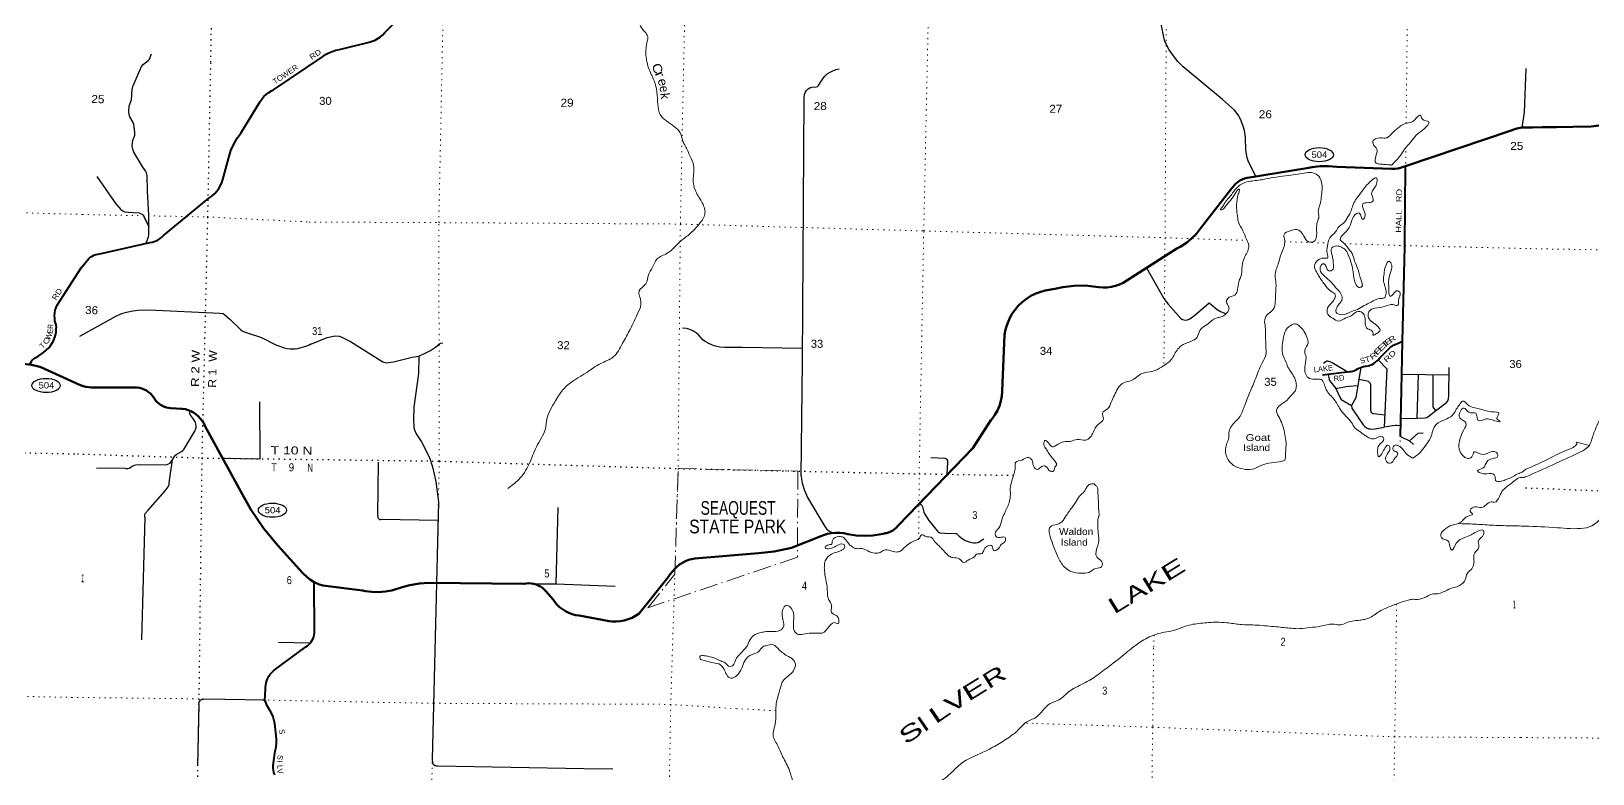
# Model space of a CAD drawing. Header units: feet. Extents: x -509309 to -252658, y -547785 to -360805.
# Drawn here: x -476222 to -442068, y -441268 to -425019 of the extents above; entities that cross this region are included whole.
import ezdxf
from ezdxf.enums import TextEntityAlignment as Align

# ---------------------------------------------------------------- set-up
doc = ezdxf.new("R2010")
doc.units = ezdxf.units.FT
doc.header["$LTSCALE"] = 80
doc.linetypes.add('DOT_DASHED', pattern=[7.7, 5, -1.2, 0.3, -1.2])
doc.linetypes.add('DOTTED', pattern=[1.5, 0.3, -1.2])
for name, color, linetype, lineweight in [('17', 7, 'Continuous', 25), ('23', 7, 'Continuous', 70), ('26', 7, 'Continuous', 40), ('27', 7, 'Continuous', 13), ('29', 7, 'Continuous', 25), ('39', 7, 'Continuous', 13), ('42', 7, 'Continuous', 13), ('44', 7, 'DOT_DASHED', 13), ('6', 7, 'DOTTED', 25), ('7', 7, 'DOTTED', 13)]:
    doc.layers.add(name, color=color, linetype=linetype, lineweight=lineweight)
doc.layers.add('41', color=7, linetype='Continuous')

msp = doc.modelspace()

# ---------------------------------------------------------------- linework, layer by layer
at = {"layer": '17'}
for centre in [(-448049.77, -427721.67), (-475898.63, -432771.48), (-470945.71, -435500.84)]:
    msp.add_ellipse(centre, major_axis=(-309.24, 1), ratio=0.500121, dxfattribs=at)
at = {"layer": '23'}
for points in [[(-443385.37, -427125.05), (-443164.28, -427120.21), (-442861.41, -427117.72), (-442503.42, -427108.24), (-442103.35, -427105.57), (-441716.43, -427052.4), (-441274.37, -426952), (-440553, -426746.18), (-440080.25, -426616.19), (-439442.87, -426497.28), (-438632.65, -426335.39), (-438606.27, -426330.12)], [(-446160.77, -427969.66), (-443853.92, -427195.04), (-443790.69, -427166.59), (-443724.83, -427144.91), (-443657.07, -427130.23), (-443594.86, -427123.13), (-443385.37, -427125.05)], [(-455015.71, -433110.68), (-454995.05, -433003.74), (-454985.67, -432895.23), (-454931.37, -431666.54), (-454910.78, -431549.57), (-454878.08, -431435.4), (-454833.62, -431325.28), (-454777.89, -431220.4), (-454711.51, -431121.93), (-454635.2, -431030.93), (-454549.79, -430948.41), (-454456.23, -430875.26), (-454355.53, -430812.3), (-454248.8, -430760.21), (-454137.21, -430719.56), (-454044.32, -430695.38), (-453831.65, -430655.17), (-453661.1, -430618.69), (-453417.17, -430588.98), (-453171.48, -430584.93), (-452874.86, -430619.2), (-452871.29, -430619.69), (-452779.63, -430627.29), (-452687.68, -430625.26), (-452596.44, -430613.64), (-452506.92, -430592.54), (-452420.09, -430562.2), (-452336.91, -430522.95), (-452258.29, -430475.22), (-451163.17, -429774.17), (-451075.08, -429726.89), (-450955.84, -429648.49), (-450845.44, -429558.05), (-450745.1, -429456.57), (-450655.92, -429345.16), (-449959.82, -428454.09), (-449948.26, -428437.39), (-449913.23, -428393.81), (-449873.83, -428354.12), (-449830.51, -428318.77), (-449783.72, -428288.15), (-449733.99, -428262.58), (-449681.86, -428242.35), (-449627.9, -428227.68), (-449572.7, -428218.73), (-448321.91, -428015.37), (-448208.33, -427992.35), (-448028.11, -427971.7), (-447846.72, -427969.99), (-447666.15, -427987.26), (-446468.29, -428030.72), (-446455.77, -428031.26), (-446394.69, -428030.03), (-446334.08, -428022.43), (-446274.58, -428008.54), (-446216.87, -427988.5), (-446160.77, -427969.66)], [(-476406.41, -432301.2), (-476218.63, -432321.01), (-476060.94, -432354.6), (-476037.42, -432359.61), (-476010.94, -432371.62), (-475180.57, -432752.87)], [(-470032.52, -437072.86), (-470115.82, -437022.16), (-470195.21, -436961.63), (-470267.84, -436893.13), (-470290.4, -436868.67), (-470827.92, -436271.46), (-471144.46, -435895.27), (-471419.95, -435488.05), (-471595.14, -435170.23), (-472422.55, -433654.85), (-472450.65, -433596.54), (-472484.69, -433541.48), (-472524.3, -433490.29), (-472569.04, -433443.51), (-472618.43, -433401.67), (-472671.92, -433365.22), (-472728.93, -433334.56), (-472788.83, -433310.03), (-472850.97, -433291.89), (-472914.66, -433280.35), (-472928.1, -433278.79), (-473170.55, -433268.53), (-473218.14, -433263.16), (-473264.9, -433252.84), (-473310.33, -433237.69), (-473353.92, -433217.88), (-473395.21, -433193.62), (-473433.73, -433165.17), (-473469.07, -433132.86), (-473500.84, -433097.02), (-473528.69, -433058.07), (-473545.13, -433030.2), (-473579.03, -432987.56), (-473617.21, -432948.7), (-473659.23, -432914.05), (-473704.65, -432883.98), (-473752.96, -432858.82), (-473803.64, -432838.85), (-473856.13, -432824.28), (-473909.85, -432815.28), (-473964.22, -432811.95), (-474018.64, -432814.32), (-474040.22, -432816.85), (-474906.18, -432816.94), (-475027.36, -432801.84), (-475031.25, -432801.1), (-475056.14, -432796.34), (-475081.25, -432789.31), (-475089.46, -432786.3), (-475180.57, -432752.87)], [(-470032.52, -437072.86), (-470030.54, -437074.07), (-469940.29, -437116.77), (-469846.08, -437149.81), (-468975.12, -437256.17), (-468913.23, -437269.3), (-468769.61, -437288.66), (-468624.75, -437292.89), (-468480.24, -437281.96), (-468337.67, -437255.99), (-468106.49, -437187.84), (-467938.28, -437140.81), (-467731.61, -437103.9), (-467522.22, -437088.8), (-465453.74, -437111.79), (-465442.32, -437109.36), (-465390.05, -437101.7), (-465337.26, -437099.54), (-465284.54, -437102.92), (-465232.46, -437111.79), (-465181.59, -437126.05), (-465132.49, -437145.55), (-465085.7, -437170.08), (-465041.73, -437199.36), (-465001.06, -437233.08), (-464964.14, -437270.87), (-464805.56, -437457.03), (-464774.88, -437501.82), (-464724.2, -437563.42), (-464667.36, -437619.38), (-464604.98, -437669.1), (-464537.75, -437712.02), (-464466.39, -437747.68), (-464391.71, -437775.68), (-464314.5, -437795.72), (-464235.62, -437807.59), (-463583.28, -437928.01), (-463518.71, -437935.44), (-463428.74, -437937.63), (-463339.04, -437930.4), (-463250.58, -437913.84), (-463164.34, -437888.13), (-463081.26, -437853.54), (-463002.25, -437810.45), (-462928.18, -437759.35), (-462293.72, -436964.65), (-462244.86, -436900.74), (-462192.96, -436841.5), (-462147.45, -436785.21), (-462096.29, -436734), (-462040.07, -436688.41), (-461979.38, -436648.94), (-461914.91, -436616.04), (-461847.35, -436590.06), (-461777.44, -436571.28), (-461705.95, -436559.91), (-460315.66, -436442.16), (-459974.09, -436404.68), (-459592.9, -436324.31), (-458928.9, -436063.37), (-458891.38, -436048.12), (-458805.45, -436020.59), (-458717.11, -436002.19), (-458627.33, -435993.13), (-458537.1, -435993.5), (-458447.4, -436003.29), (-458359.21, -436022.42), (-458178.85, -436051.8), (-457996.41, -436062.17), (-457813.88, -436053.41), (-457633.27, -436025.62), (-457591.59, -436016.09), (-457566.91, -436010.45), (-457541.59, -436005.47), (-457517.19, -436000.67), (-457469.08, -435985.84), (-457422.78, -435966.06), (-457378.8, -435941.55), (-457337.62, -435912.57), (-457299.7, -435879.46), (-457265.44, -435842.55), (-457262.15, -435838.57), (-457034.17, -435600.91), (-455627.08, -434146.17), (-455232.33, -433533.43), (-455204.97, -433499.8), (-455142.59, -433410.51), (-455089.89, -433315.19), (-455047.44, -433214.88), (-455015.71, -433110.68)]]:
    msp.add_lwpolyline(points, dxfattribs=at)
at = {"layer": '26'}
for points in [[(-475127.82, -430196.45), (-474964.93, -429992.62), (-474930.06, -429965.18), (-474892.51, -429941.53), (-474852.7, -429921.94), (-474811.06, -429906.61), (-474768.04, -429895.73), (-474724.12, -429889.4), (-474723.8, -429889.37), (-473626.97, -429644.45), (-473579.03, -429636.33), (-473532.19, -429623.25), (-473486.98, -429605.34), (-473443.89, -429582.81), (-473403.39, -429555.9), (-473365.92, -429524.9), (-473331.91, -429490.15), (-473328.78, -429486.57), (-472334.73, -428670.52), (-472273.32, -428626.83), (-472216.81, -428576.96), (-472165.82, -428521.45), (-472120.91, -428460.92), (-472082.58, -428396.03), (-472051.24, -428327.49), (-472029.36, -428263.52), (-471899.22, -427779.07), (-471853.21, -427633.01), (-471792.19, -427492.57), (-471716.83, -427359.27), (-471639.57, -427249.41), (-471218.04, -426560.62), (-471178.22, -426503.4), (-471132.64, -426450.66), (-471081.8, -426402.97), (-471026.25, -426360.86), (-470966.61, -426324.79), (-470924.92, -426304.31), (-469851.54, -425577.32), (-469785.28, -425530.79), (-469714.53, -425491.44), (-469640.05, -425459.71), (-469562.66, -425435.94), (-469483.21, -425420.38), (-469481.19, -425420.1), (-468828.18, -425259.45), (-468762.46, -425239.86), (-468699.14, -425213.51), (-468638.92, -425180.68), (-468582.47, -425141.75), (-468530.39, -425097.12), (-468485.39, -425049.78), (-468019.89, -424584.24)], [(-446229.07, -431804.43), (-446179.81, -429736.46), (-446179.28, -429714.42), (-446178.98, -429686.46), (-446161.03, -427994.03), (-446160.77, -427969.66)], [(-476257.23, -432316.94), (-476211.62, -432234.9), (-476200.53, -432219.1), (-476187.85, -432204.54), (-476173.72, -432191.39), (-476168.8, -432187.69), (-476151.92, -432176.58), (-476118.8, -432157.09), (-476080.93, -432134.81), (-475954.19, -432046.46), (-475837.38, -431945.34), (-475808.88, -431911.25), (-475770.39, -431856.14), (-475737.89, -431797.31), (-475711.7, -431735.4), (-475692.14, -431671.1), (-475679.4, -431605.1), (-475673.63, -431538.13), (-475671.52, -431492.14), (-475675.05, -431462.58), (-475679.31, -431445.93), (-475702.97, -431353.48), (-475709.57, -431300.16), (-475710.95, -431240.82), (-475706.13, -431181.66), (-475695.14, -431123.33), (-475678.12, -431066.46), (-475655.25, -431011.69), (-475127.82, -430196.45)], [(-447982.34, -432537.84), (-447378.4, -432468.15), (-447377.76, -432468.13), (-447348.13, -432465.52), (-447318.94, -432459.84), (-447290.51, -432451.13), (-447263.13, -432439.5), (-447237.13, -432425.07), (-447235.68, -432424.02), (-447200.89, -432401.67), (-447163.96, -432383.08), (-447125.29, -432368.46), (-447085.3, -432357.95), (-447044.43, -432351.69), (-447022.1, -432349.18), (-446978.31, -432340.72), (-446935.65, -432327.73), (-446894.57, -432310.36), (-446855.54, -432288.78), (-446818.98, -432263.25), (-446785.28, -432234.03), (-446754.82, -432201.45), (-446727.94, -432165.87), (-446518.2, -431962.76), (-446497.45, -431940.59), (-446474.5, -431920.72), (-446449.6, -431903.36), (-446423.02, -431888.69), (-446395.05, -431876.89), (-446392.27, -431875.9), (-446258.28, -431817.22), (-446229.07, -431804.43)], [(-446275.39, -433890.63), (-446246.3, -432527.66), (-446229.07, -431804.43)], [(-470896.85, -441290.37), (-470913.29, -441241.04), (-470924.48, -441190.27), (-470930.3, -441138.6), (-470930.7, -441086.61), (-470925.65, -441034.86), (-470895.47, -440814.29), (-470884.31, -440776.58), (-470864.74, -440686.09), (-470854.73, -440594.04), (-470854.39, -440501.46), (-470893.27, -440165.82), (-470905.84, -440110.42), (-470933.17, -440024.68), (-470969.31, -439942.27), (-471065.83, -439764.7), (-471073.65, -439743.2), (-471092.23, -439702.45), (-471114.98, -439663.87), (-471096.48, -439407.05), (-471096.63, -439383.08), (-471092.95, -439330.5), (-471083.79, -439278.58), (-471069.25, -439227.92), (-471049.5, -439179.04), (-471024.75, -439132.5), (-470995.26, -439088.81), (-470961.38, -439048.43), (-470923.45, -439011.82), (-470881.91, -438979.37), (-470247.98, -438509.35), (-470216.75, -438492.49), (-470182.3, -438469.34), (-470150.47, -438442.71), (-470121.6, -438412.9), (-470096, -438380.24), (-470073.95, -438345.07), (-470055.7, -438307.8), (-470041.45, -438268.82), (-470031.35, -438228.57), (-470025.51, -438187.48), (-470024, -438146.01), (-470032.31, -437099.64), (-470032.52, -437072.86)]]:
    msp.add_lwpolyline(points, dxfattribs=at)
at = {"layer": '29'}
for p, q in [((-474348.72, -428818.68), (-474777.75, -428196.38)), ((-473648.03, -429291.19), (-473742.04, -429101.31)), ((-475158.64, -431690.19), (-474353.92, -431245.96)), ((-447140.61, -432372.49), (-447251.5, -433042.45)), ((-445212.49, -432991.96), (-445208.5, -432376.56)), ((-446242.25, -432523.68), (-445209.53, -432535.22)), ((-445883.35, -432528.39), (-445912.7, -433486.39)), ((-445567.03, -432530.41), (-445568.73, -433199.85)), ((-447251.5, -433042.45), (-447345.34, -433212.25)), ((-446267.88, -433495.29), (-445912.7, -433486.39)), ((-468644.67, -435612.88), (-468629.49, -434446.54)), ((-474163.44, -434590.54), (-474794.8, -434582.74)), ((-467314.72, -435320.9), (-467357.88, -437094.69)), ((-464742.09, -437108.28), (-464698.03, -435438.27)), ((-473740.64, -435654.49), (-473810.42, -438336.14)), ((-467314.72, -435725.46), (-468578.37, -435704.01)), ((-467357.88, -437094.69), (-467452.06, -440957.54)), ((-470132.75, -438408.02), (-470811.56, -438394.11)), ((-472556.97, -439750.67), (-472586.77, -441092.57))]:
    msp.add_line(p, q, dxfattribs=at)
for points in [[(-449438.1, -428187.84), (-449597.33, -427875.16), (-449626.02, -427791.1), (-449654.71, -427620.92), (-449662.91, -427342.08), (-449683.41, -427192.42), (-449712.1, -427096.05), (-449769.49, -426942.28), (-449826.88, -426850.01), (-449904.76, -426749.55), (-450163.01, -426513.77), (-451023.83, -425800.27), (-451146.8, -425681.36), (-451241.08, -425558.34), (-451331.26, -425427.12), (-451425.54, -425246.7), (-451458.34, -425111.37), (-451597.71, -424430.68)], [(-473807.5, -425789.24), (-473770.62, -425749.24), (-473655.85, -425650.84), (-473637.4, -425630.33), (-473625.1, -425605.73), (-473590.26, -425517.57)], [(-473682.27, -428511.59), (-473688.63, -428175.63), (-473700.94, -428119.25), (-473725.53, -428073.13), (-473778.81, -427991.12), (-473979.66, -427663.09), (-474002.21, -427602.6), (-474012.45, -427527.78), (-474010.4, -427459.09), (-474000.15, -427408.87), (-473959.16, -427294.06), (-473953.02, -427239.72), (-473963.26, -427162.85), (-473979.66, -427059.31), (-473991.95, -427015.24), (-474065.73, -426892.23), (-474082.13, -426841.99), (-474086.23, -426773.32), (-474078.03, -426654.41), (-474067.79, -426614.42), (-474041.14, -426560.1), (-474028.85, -426520.11), (-474012.45, -426293.58), (-474000.15, -426232.07), (-473979.66, -426174.67), (-473807.5, -425789.24)], [(-459318.3, -426487.05), (-459307.55, -426406.32), (-459295.26, -426360.2), (-459264.51, -426316.11), (-459229.67, -426278.19), (-459188.68, -426256.65), (-459151.79, -426245.39), (-459053.42, -426233.09), (-459026.77, -426225.9), (-459004.23, -426208.48), (-458963.24, -426151.08), (-458895.6, -426041.38), (-458864.87, -425999.37), (-458815.68, -425955.28), (-458750.1, -425913.26), (-458686.56, -425883.52), (-458623.03, -425859.95), (-458553.35, -425839.45)], [(-443613.64, -427123.56), (-443563.45, -426796.16), (-443522.16, -425832.84)], [(-459383.36, -434748.17), (-459355.4, -432246.82), (-459318.3, -426487.05)], [(-473648.03, -429291.19), (-473647.26, -429041.95), (-473682.27, -428511.59)], [(-474348.72, -428818.68), (-474262.49, -428919.84), (-474219.45, -428950.59), (-474172.32, -428969.04), (-474094.44, -428981.34), (-473864.9, -428995.7), (-473830.06, -429005.95), (-473797.26, -429024.4), (-473778.82, -429038.75), (-473752.18, -429083.85), (-473648.03, -429291.19)], [(-473709.27, -429655.74), (-473657.91, -429516.43), (-473649.37, -429471.58), (-473648.03, -429291.19)], [(-451826.72, -430197.73), (-451446.05, -430864.48), (-451355.87, -430991.6), (-451077.13, -431307.34), (-451044.34, -431327.85), (-450978.75, -431340.15), (-450929.56, -431336.05), (-450880.37, -431315.55), (-450773.79, -431233.53), (-450457.62, -430961.63), (-450285.99, -431110.52), (-450208.11, -431155.62), (-450101.53, -431196.63)], [(-474353.92, -431245.96), (-474243.22, -431199.51), (-474140.74, -431166.71), (-473997.28, -431138.01), (-473882.5, -431121.6), (-473648.86, -431113.4), (-472099.43, -431191.31), (-472025.65, -431199.51), (-471984.66, -431224.12), (-471882.19, -431314.32), (-471648.54, -431543.95), (-471611.65, -431575.73), (-471566.56, -431598.28), (-471496.88, -431621.86), (-471209.95, -431716.17), (-471130.01, -431749.99), (-470886.13, -431871.98), (-470791.84, -431909.91), (-470687.32, -431946.81), (-470623.79, -431962.19), (-470562.3, -431969.37), (-470451.63, -431970.39), (-470394.25, -431962.19), (-470193.4, -431900.68)], [(-470193.4, -431900.68), (-469750.69, -431724.36), (-469676.91, -431703.86), (-469578.53, -431687.46), (-469488.35, -431695.66), (-469426.87, -431712.06), (-469238.31, -431810.47), (-468533.28, -432253.32), (-468506.64, -432264.59), (-468475.89, -432269.72), (-468445.16, -432272.79), (-468410.31, -432269.72), (-468299.64, -432253.32), (-467893.83, -432150.81), (-467745.37, -432131.73)], [(-461050.31, -431938.15), (-461160.27, -431930.51), (-461229.95, -431917.19), (-461283.24, -431905.91), (-461324.23, -431889.51), (-461398.01, -431851.59), (-461484.09, -431805.45), (-461529.17, -431769.58), (-461627.55, -431662.97), (-461674.69, -431622.99), (-461734.12, -431585.06), (-461783.31, -431557.38), (-461840.69, -431535.86), (-461861.19, -431530.73), (-461889.88, -431523.56), (-461975.96, -431519.46)], [(-467745.37, -432131.73), (-467594.61, -432057.52), (-467492.13, -432006.27), (-467383.51, -431934.51), (-467285.13, -431850.45), (-467262.59, -431842.25), (-467221.6, -431840.2)], [(-459362.68, -431959.65), (-460661.48, -431943.73), (-461050.31, -431938.15)], [(-467745.37, -432131.73), (-467752.42, -432508.56), (-467850.8, -433246.64), (-467863.09, -433502.92), (-467854.89, -433691.54), (-467842.6, -433738.7), (-467805.7, -433826.85), (-467686.84, -434001.12), (-467514.68, -434345.56), (-467444.98, -434550.58), (-467375.31, -434870.42), (-467314.72, -435320.9)], [(-447440.86, -432475.36), (-447765.03, -432273.02), (-447808.07, -432252.52), (-447840.86, -432244.32), (-447861.36, -432242.27), (-447881.85, -432242.27), (-447908.5, -432252.52), (-447953.59, -432289.43)], [(-446761.53, -432208.62), (-446569.86, -432404.23), (-446626.92, -433682.87)], [(-447856.32, -432523.3), (-447835, -432641.58), (-447824.47, -432665.66), (-447690.53, -432835.65), (-447590.82, -433042.91), (-447568.54, -433075.68), (-447345.34, -433212.25)], [(-446616.67, -433423.01), (-446865.27, -433393.51), (-446885.76, -433385.31), (-446900.11, -433373.01), (-446916.51, -433350.45), (-446922.66, -433325.85), (-446920.61, -432762.02), (-446926.76, -432731.27), (-446957.5, -432696.41), (-446975.95, -432684.11), (-447004.64, -432673.86), (-447182.95, -432641.05)], [(-447690.53, -432835.65), (-447459.64, -432794.83), (-447398.16, -432784.57), (-447211.65, -432772.27)], [(-445504.35, -433326.36), (-445266.6, -433143.89), (-445237.91, -433109.03), (-445223.56, -433065.98), (-445212.49, -432991.96)], [(-473132.37, -434397.84), (-473089.33, -434321.97), (-473063.7, -434294.8), (-473038.09, -434274.82), (-472933.57, -434217.41), (-472904.87, -434195.36), (-472884.38, -434170.26), (-472644.58, -433772.51), (-472621, -433715.6), (-472615.88, -433688.95), (-472615.89, -433659.75), (-472621, -433607.97), (-472628.18, -433579.26), (-472638.44, -433557.24), (-472656.87, -433528.01), (-472687.62, -433483.43), (-472732.71, -433428.08), (-472746.02, -433404.99), (-472753.21, -433372.72), (-472753.21, -433323.51)], [(-472035.3, -434364.33), (-471211.98, -434377.39), (-471218.76, -433125.82)], [(-447345.34, -433212.25), (-447336.67, -433265.37), (-447310.03, -433314.58), (-447088.67, -433632.37), (-447051.78, -433667.23), (-447014.89, -433695.93), (-446967.75, -433716.43), (-446932.9, -433722.58), (-446891.91, -433724.63), (-446824.28, -433718.48), (-446626.92, -433682.87)], [(-445912.7, -433486.39), (-445731.86, -433480.13), (-445694.96, -433469.88), (-445672.42, -433457.58), (-445504.35, -433326.36)], [(-445568.73, -433199.85), (-445563.79, -433236.15), (-445555.59, -433252.55), (-445504.35, -433326.36)], [(-446270.54, -433651.21), (-446342.63, -433643.64), (-446379.52, -433645.69), (-446443.06, -433651.84), (-446626.92, -433682.87)], [(-446275.39, -433890.63), (-446074.37, -433983.47), (-445987.14, -434062.15)], [(-446074.37, -433983.47), (-445889.64, -433814.13), (-445776.75, -433810.71)], [(-474163.44, -434590.54), (-474105.89, -434585.43), (-474077.19, -434577.23), (-473997.26, -434530.08), (-473964.47, -434515.72), (-473937.83, -434507.52), (-473849.7, -434503.42), (-473284.03, -434505.47), (-473249.19, -434499.32), (-473218.45, -434489.07), (-473185.65, -434468.57), (-473169.26, -434450.12), (-473132.37, -434397.84)], [(-473740.64, -435654.49), (-473736.98, -435603.37), (-473728.78, -435574.67), (-473665.24, -435498.81), (-473294.28, -435076.46), (-473226.65, -434986.25), (-473208.2, -434945.25), (-473202.05, -434904.24), (-473132.37, -434397.84)], [(-456185.8, -434717.26), (-456170.83, -434449.64), (-456172.88, -434422.48), (-456180.05, -434402.49), (-456195.43, -434385.58), (-456213.87, -434373.79), (-456232.32, -434367.12), (-456543.84, -434354.82)], [(-459383.36, -434748.17), (-459377.24, -434822.29), (-459360.84, -434911.47), (-459311.66, -435066.26), (-459241.98, -435223.09), (-458864.87, -435858.65), (-458827.99, -435907.86), (-458774.7, -435948.86), (-458719.36, -435977.56), (-458651.73, -435993.96)], [(-456792.97, -435351.54), (-456753.92, -435375.83), (-456749.82, -435379.42), (-456741.62, -435394.8), (-456729.33, -435427.09), (-456700.63, -435546.51), (-456692.44, -435562.4), (-456592.01, -435722.31), (-456562.29, -435762.3), (-456401.41, -435960.13), (-456388.09, -435975.52), (-456373.74, -435985.77), (-456359.4, -435991.92), (-456346.08, -435994.99), (-456241.56, -436003.19), (-456003.82, -436007.29), (-455985.37, -436011.9), (-455975.12, -436017.54), (-455942.33, -436052.39), (-455926.96, -436065.2), (-455859.33, -436120.56), (-455823.47, -436145.16), (-455796.82, -436161.05), (-455730.22, -436188.22), (-455687.18, -436202.57), (-455659.51, -436208.2), (-455611.35, -436215.89), (-455586.75, -436217.42), (-455565.23, -436216.41), (-455518.09, -436208.2), (-455493.5, -436197.95), (-455466.86, -436177.45), (-455438.17, -436154.9), (-455422.8, -436145.67), (-455384.88, -436128.25)], [(-468644.67, -435612.88), (-468643.99, -435657.18), (-468633.74, -435678.2), (-468615.3, -435694.08), (-468599.92, -435700.75), (-468578.37, -435704.01)], [(-465261.32, -437113.55), (-464742.09, -437108.28), (-463449.65, -437160.28)], [(-472556.97, -439750.67), (-472548.23, -439701.27), (-472534.91, -439677.18), (-472521.59, -439660.26), (-472509.29, -439649.5), (-472492.9, -439641.3), (-472480.6, -439637.2), (-472460.78, -439632.53)], [(-471116.69, -439659.91), (-471984.78, -439645.85), (-472460.78, -439632.53)], [(-467452.06, -440957.54), (-467445.92, -441019.05), (-467435.67, -441047.75), (-467423.98, -441064.4), (-467389.14, -441084.9), (-467359.84, -441094.91), (-467328.06, -441095.96)], [(-467328.06, -441095.96), (-464135.31, -441149.33), (-463499.94, -441157.17)]]:
    msp.add_lwpolyline(points, dxfattribs=at)
msp.add_arc((-470510.03, -431060.19), 900.28, 293.38713, 298.24163, dxfattribs=at)
at = {"layer": '39'}
msp.add_line((-442419.87, -434013.12), (-442137.73, -434084.66), dxfattribs=at)
for points in [[(-474988.09, -423410.59), (-475022.55, -423375.56), (-475066.77, -423319.81), (-475111.96, -423233.91), (-475168.96, -423141.58), (-475189.15, -423086.66), (-475169.55, -423041.14), (-475135.85, -423052.34), (-475108, -423117.56), (-475082.79, -423142.53), (-475084.47, -423074.19), (-475146.96, -422907.35), (-475303.04, -422663), (-475553.03, -422409.39), (-475716.73, -422271.21), (-475857.43, -422163.95), (-476077.09, -421961.6), (-476355.75, -421666.83), (-476462.7, -421510.53), (-476562.74, -421386.59), (-476672.99, -421268.32), (-476873.53, -421034.49), (-476938.34, -420935.86), (-477030.7, -420822.23), (-477106.27, -420745.32), (-477204.99, -420641.51), (-477307.57, -420533.55), (-477433, -420448.91), (-477556.06, -420412.55), (-477704.33, -420351.22), (-477943.31, -420363.09), (-478051.26, -420471.85), (-478179.85, -420597.98), (-478233.41, -420640.32), (-478196.39, -420671.72), (-478271.87, -420827.79), (-478323.2, -420922.43), (-478380.09, -420944.57), (-478398.91, -421026.27), (-478404.76, -421080.29), (-478462.71, -421192.78), (-478520.76, -421249.03), (-478608.83, -421362.48), (-478679.27, -421488.6), (-478752.14, -421626.68), (-478816.21, -421801.21), (-478849.57, -421956.72), (-478918.45, -422213.43), (-478952.83, -422399.03), (-478999.98, -422606.28), (-478972.22, -422792), (-478936.33, -422915.74), (-478929.44, -423066.61), (-478920.31, -423269.77), (-478915.76, -423430.59), (-478933.3, -423592.66), (-478999.34, -423706.88), (-479041.09, -423755.65), (-479032.44, -423796.12), (-479040.16, -423846.06), (-479109.67, -423885.85), (-479201.38, -423870.65), (-479281.36, -423982.38), (-479448.25, -424173.46), (-479502.7, -424241.89), (-479502.27, -424288.09), (-479531.4, -424319.23), (-479648.63, -424347.33), (-479854.5, -424446.7), (-480000.22, -424546.13), (-480249.3, -424678.16), (-480523.23, -424833.43), (-480699.81, -424955.9), (-480863.26, -425104.93), (-481015.97, -425173.99), (-481193.66, -425270.31), (-481325.03, -425360.19), (-481444.08, -425500.7), (-481586.35, -425616.32), (-481666.54, -425734.06), (-481808.55, -425960.15), (-481904.81, -426137.59), (-481930.15, -426293.37), (-481924.31, -426416.08), (-481943.51, -426568.06), (-481976.35, -426649.27), (-482020.13, -426816.47), (-482063.43, -426969.63), (-482088.14, -427165.6), (-482068.18, -427345.03), (-482035.07, -427432.52), (-481994.54, -427596.59), (-481965.94, -427816.49), (-481954.92, -427905.23), (-481955.22, -428031.75), (-481990.47, -428124.93), (-482077.07, -428254.51)], [(-483355.67, -427325.88), (-483207.99, -427317.92), (-483088.94, -427354.14), (-482984.65, -427411.95), (-482889.81, -427511.61), (-482840.77, -427720.16), (-482835.67, -427864.93), (-482855.83, -428044.99), (-482862.77, -428307.85), (-482830.18, -428469.64), (-482736.47, -428661.64), (-482643.08, -428745.19), (-482478.24, -428791.02), (-482232.46, -428697.03), (-482077.39, -428499.52), (-482012.26, -428353.14), (-481904.97, -428145.94), (-481828.74, -427967.81), (-481808.58, -427787.75), (-481884.18, -427475.87), (-481942.59, -427307.17), (-482018.67, -427009.32), (-481990.63, -426833.55), (-481906.01, -426585.41), (-481852.17, -426358.31), (-481809.71, -426170.98), (-481804.43, -426074.76), (-481733.67, -425880.38), (-481641.46, -425763.04), (-481482.68, -425692.18), (-481409.68, -425550.09), (-481279.36, -425432.05), (-481024.18, -425356.47), (-480922.28, -425307.75), (-480726.22, -425202.02), (-480496.44, -424989), (-480344.46, -424823.51), (-480084.69, -424671.76), (-479828.08, -424554.05), (-479489.8, -424392.96), (-479347.97, -424231.13), (-479339.23, -424151.1), (-479267.57, -424107.37), (-479191.11, -423981.46), (-479022.61, -423860.72), (-478904.74, -423696.07), (-478890.38, -423686.52), (-478792.58, -423404.7), (-478790.49, -423284.27), (-478827.74, -423200.64), (-478852.39, -423041.14), (-478809.79, -423026.53), (-478751.33, -423134.99), (-478749.01, -423066.78), (-478790.63, -422934.81), (-478853.64, -422665.53), (-478887, -422467.57), (-478824.08, -422327.13), (-478771.43, -422252.63), (-478753.56, -422375.75), (-478726.81, -422296.33), (-478660.68, -422061.62), (-478596.31, -421760.57), (-478387.37, -421394.19), (-478271.05, -421157.19), (-478249.23, -420987.23), (-478132.88, -420808.46), (-478024.66, -420691.68), (-477842.09, -420511.17), (-477667.95, -420519.17), (-477585.64, -420515.97), (-477383.14, -420633.38), (-477272.18, -420789.83), (-477132.87, -420878.97), (-476988.65, -421000.41), (-476881.36, -421146.69), (-476791.88, -421286.33), (-476772.56, -421425.57), (-476630.45, -421609.2), (-476377.37, -421830.78), (-476252.67, -421995.73), (-476081.07, -422196.44), (-475858.73, -422378.8), (-475726.24, -422491.81), (-475488.45, -422632.53), (-475440.07, -422742.64), (-475386.16, -422867), (-475275.05, -423077.68)], [(-464036.3, -423218.93), (-463943.36, -423368.13), (-463844.45, -423469.89), (-463723.83, -423598.06), (-463574.08, -423794.91), (-463314.27, -424157.94), (-463081.59, -424452.32), (-462986.34, -424672.51), (-462951.37, -424755.33), (-462916.83, -424868.26), (-462800.73, -425032.51), (-462737.9, -425131.78), (-462751.46, -425240.03), (-462775.78, -425544.94), (-462707.89, -425857.13), (-462596.98, -426105.66), (-462540.16, -426347.42), (-462515.83, -426616.85), (-462464.82, -426844.47), (-462330.28, -426980.86), (-462149.47, -427109.86), (-462024.93, -427244.11), (-461959.57, -427449.84), (-461918.48, -427524.7), (-461809.38, -427759.15), (-461733.85, -427954.98), (-461744.3, -428272.12), (-461701.24, -428493.61), (-461560.29, -428746.57), (-461485.52, -428996.6), (-461603.12, -429227.93), (-461831.19, -429465.78), (-462036.14, -429629.64), (-462312.52, -429878.88), (-462537.07, -430008.33), (-462633.85, -430185.73), (-462722.48, -430353.19), (-462781.34, -430545.17), (-462926.03, -430703.83), (-462885.14, -430937.34), (-462946.57, -431169.44), (-463122.4, -431546.57), (-463289.13, -431847.51), (-463491.98, -432147.96), (-463766.88, -432290.78), (-464070.59, -432485.41), (-464567.08, -432834.04), (-464755.52, -433108.58), (-464943.72, -433509.63), (-464976.73, -433718.03), (-465172.87, -434112.95), (-465336.83, -434502.29), (-465560.1, -434828.56), (-465799.64, -435026.08)], [(-438625.6, -426557.59), (-438636.04, -426566.44), (-438719.6, -426739.79), (-438841.04, -426785.8), (-438975.06, -426859.72), (-439119.42, -426838.96), (-439277.84, -426707.38), (-439440.46, -426696.34), (-439525.37, -426722.92), (-439618.25, -426855.9), (-439794.83, -426949.13), (-439794.86, -426951.14), (-439811.96, -427007.12), (-439960.59, -427000.35), (-440078.06, -427048.44), (-440253.65, -427087.42), (-440332.64, -427120.14), (-440414.12, -427289.51), (-440346.82, -427347.04), (-440162.68, -427390.64), (-440106.26, -427494.21), (-440335.64, -427616.63), (-440696.51, -427674.3), (-440906.99, -427752.84), (-441075.97, -427980.91), (-441332.17, -428251.59), (-441416.67, -428477.19), (-441498.81, -428793.3), (-441660.99, -429421.54), (-441660.77, -429741.18), (-441597.74, -430144.4), (-441608.85, -430423.63), (-441724.05, -430789.39), (-441860.69, -431339.7), (-441833.69, -431844.78), (-441816.22, -432321.54), (-441778.15, -432881.1), (-441807.15, -433260.51), (-441981.18, -433655.34), (-442074.12, -433902.9), (-442137.73, -434084.66)], [(-446481.07, -427945.92), (-446615.26, -427934.66), (-446727.33, -427925.83), (-446803.44, -427908.84), (-446805.76, -427732.14), (-446790.44, -427597.76), (-446865.71, -427502.71), (-446877, -427426.31), (-446723.98, -427355.44), (-446569.56, -427348.82), (-446438.16, -427233.58), (-446296.68, -427112.41), (-446127.49, -427027.63), (-446000.89, -426994.66), (-445839.23, -426859.62), (-445795.88, -426938.32), (-445656.19, -427003.84), (-445753.86, -427155.53), (-445927.58, -427294.48), (-446045.24, -427439.96), (-446170.92, -427585.37), (-446274.6, -427737.01), (-446361.79, -427840.61), (-446432.61, -427910.23)], [(-446432.61, -427910.23), (-446447.88, -427937.78), (-446466.46, -427948.4), (-446481.07, -427945.92)], [(-449838.22, -428661.41), (-449834.38, -428612.5), (-449811.17, -428559.75), (-449798.51, -428521.77), (-449794.29, -428483.79), (-449804.84, -428475.35), (-449823.83, -428481.68), (-449849.15, -428511.22), (-449895.57, -428585.07), (-449946.21, -428663.14), (-450007.4, -428739.1), (-450074.92, -428815.06), (-450131.89, -428888.91), (-450167.76, -428922.67), (-450203.63, -428924.78), (-450209.96, -428912.12), (-450186.75, -428882.58), (-450126.31, -428794.28), (-450049.6, -428690.57), (-449979.97, -428606.17), (-449910.34, -428509.11), (-449838.6, -428433.15), (-449754.2, -428363.52), (-449627.6, -428317.1), (-449344.86, -428274.9), (-449218.27, -428251.69), (-448988.28, -428209.49), (-448724.53, -428173.62), (-448521.97, -428150.41), (-448332.93, -428119.67)], [(-448337.62, -428120.97), (-448332.93, -428119.67), (-448190.6, -428118.97), (-448057.02, -428194.48), (-447998.18, -428329.54), (-447989.6, -428480.19), (-448005.26, -428650.71), (-448034.92, -428817.07), (-448072.34, -428957.27), (-448057.48, -429079.88), (-448090.61, -429190), (-448108.08, -429340.41), (-448109.56, -429494.99), (-448166.88, -429618.95), (-448287.22, -429625.87), (-448384.26, -429502.51), (-448543.25, -429358.51), (-448683.84, -429387.33), (-448820.89, -429464.38), (-448811.79, -429560.83), (-448813.23, -429711.4), (-448895.54, -429933.5), (-448947.34, -430109.7), (-448990.6, -430231.77)], [(-446876.95, -431671.4), (-446875.53, -431668.61), (-446871.15, -431630.51), (-446894.72, -431580.1), (-446992.46, -431529.01), (-447043.53, -431420.12), (-447046.39, -431299.64), (-447083.55, -431202.93), (-447195.29, -431149.7), (-447354.58, -431246.62), (-447467.27, -431291.76), (-447630.3, -431360.54), (-447756.02, -431301.16), (-447863.39, -431209.83), (-447868.11, -431075.27), (-447793.01, -430977.58), (-447723.98, -430885.86), (-447699.04, -430793.73), (-447794.42, -430706.52), (-447937.31, -430556.64), (-448006.53, -430457.63), (-448069.76, -430362.69), (-448124.91, -430259.79), (-448153.95, -430153.12), (-448088.68, -430035.26), (-447957.89, -429984.26), (-447871.69, -429983.04), (-447876.66, -429874.58), (-447871.17, -429720.04), (-447821.36, -429541.81), (-447693.79, -429408.46), (-447624.59, -429298.67), (-447489.26, -429191.5), (-447438.3, -429103.62), (-447383.32, -429013.78), (-447344.29, -428915.76), (-447305.19, -428809.71), (-447235.79, -428679.85), (-447120.08, -428528.32), (-447034.78, -428412.66), (-446901.22, -428281.37), (-446800.49, -428228.09), (-446787.38, -428324.58), (-446856.89, -428466.49), (-446904.03, -428574.47), (-446873.48, -428733.36), (-446966.05, -428770.66), (-447096.6, -428797.57), (-447073.87, -428936.31), (-447053.27, -429087.08), (-447099.89, -429140.86), (-447172.72, -429001.66), (-447291.6, -429064.82), (-447373.77, -429272.86), (-447497.65, -429440.38), (-447589.21, -429582.08), (-447509.73, -429655.09), (-447434.45, -429748.13), (-447331.53, -429885.6), (-447276.96, -430048.73), (-447200.6, -430238.15), (-447132.66, -430469.66), (-447121.96, -430608.29), (-447182.24, -430623.8), (-447257.58, -430536.78), (-447309.35, -430291.36), (-447341.78, -430118.4), (-447413.98, -429912.95), (-447492.98, -429789.76), (-447592.66, -429732.63), (-447698.8, -429721.62), (-447771.3, -429757.09), (-447770.87, -429921.73), (-447736.77, -430128.83), (-447764, -430251.05), (-447860.21, -430250.17), (-447905.43, -430157.4), (-447961.07, -430106.7), (-448015.67, -430156.39), (-448022.84, -430276.79), (-447889.87, -430416.54), (-447752.87, -430554.32), (-447669.59, -430649.45), (-447556.84, -430807.08), (-447568.04, -430929.45), (-447630.92, -431007.17), (-447680.64, -431175.36), (-447542.78, -431222.81), (-447355.74, -431158.27), (-447216.94, -431107.34), (-447065.8, -431024.4), (-446916.71, -430945.46), (-446711.51, -430869.04), (-446629.2, -430855.74), (-446588.09, -430749.71), (-446645.51, -430466.1), (-446632.22, -430333.71)], [(-453978.19, -434235.58), (-454017.62, -434166.96), (-454072.72, -434060.04), (-454049.83, -433971.91), (-453974.16, -434024.81), (-453894.81, -434111.87), (-453763.99, -434056.85), (-453643.21, -434003.75), (-453494.79, -433995.07), (-453342.03, -433952.31), (-453165.76, -433965.97), (-453058.92, -433902.7), (-452995.78, -433798.88), (-452887.88, -433625.2), (-452770.47, -433505.81), (-452793.27, -433375.1), (-452678.12, -433281.8), (-452598.55, -433135.96), (-452528.9, -432980), (-452457.38, -432838.11), (-452327.87, -432710.8), (-452163.03, -432662.12), (-451933.07, -432511.65), (-451688, -432457.68), (-451498.7, -432367.06), (-451290.67, -432204.33), (-451140.12, -431972.82), (-451028.94, -431875.46), (-450805.55, -431783.15), (-450718.69, -431713.68), (-450665.21, -431571.62), (-450535.83, -431458.37), (-450418.73, -431371.1), (-450329.91, -431305.66), (-450237.46, -431280.41), (-450120.74, -431233.29), (-450064.04, -431173.58), (-450025.34, -431109.69), (-450042.56, -431023.2), (-450074.07, -430964.69), (-450053.08, -430866.5), (-449896.01, -430791.65), (-449834.73, -430671.75), (-449811.14, -430511.35), (-449753.4, -430343.23), (-449731.07, -430104.52), (-449675.49, -429952.45), (-449590.95, -429706.27), (-449641.76, -429569.28), (-449720.18, -429385.86), (-449818.55, -429192.22), (-449833.86, -429115.79), (-449856.16, -428932.88), (-449854.61, -428770.27), (-449838.22, -428661.41)], [(-448990.6, -430231.77), (-449015.89, -430360.04), (-448997.46, -430528.85), (-449005.84, -430775.72), (-449011.4, -430938.3), (-449055.13, -431108.55), (-449170.28, -431201.86), (-449243.74, -431337.71), (-449231.19, -431492.42), (-449226.97, -431679.17), (-449222.03, -431791.65), (-449221.16, -431910.11), (-449214.74, -432076.81), (-449296.84, -432276.83), (-449378.68, -432450.75), (-449440.35, -432610.8), (-449506.11, -432778.84), (-449627.1, -433062.83), (-449688.82, -433228.9), (-449701.16, -433260.91), (-449748.43, -433382.95), (-449819.66, -433494.73), (-449947.24, -433630.08), (-450018.7, -433765.95), (-450038.51, -433950.48), (-450081.7, -434064.52), (-450085.93, -434297.38), (-449995.25, -434456.82), (-449895.82, -434540.05), (-449719.97, -434597.87), (-449519.59, -434605.74), (-449340.45, -434529.08), (-449095.25, -434461.06), (-448868.42, -434429.01), (-448806.04, -434403.48), (-448786.94, -434293.23), (-448781.82, -434176.83), (-448779.91, -433978.08), (-448810.31, -433803.13), (-448858.63, -433615.97), (-448937.29, -433456.64), (-448983.97, -433307.64), (-448906.79, -433201.94), (-448751.38, -433090.94), (-448662.2, -432989.36), (-448579.12, -432895.76), (-448552.2, -432805.66), (-448553.57, -432739.39), (-448578.61, -432632.76), (-448649.53, -432503.61), (-448718.71, -432400.59), (-448775.54, -432265.55), (-448851.91, -432076.12), (-448851.68, -431843.23), (-448822.07, -431680.88), (-448801.31, -431606.78), (-448667.52, -431451.41), (-448569.04, -431424.2), (-448475.35, -431479.27), (-448384.15, -431584.51), (-448311.45, -431737.76), (-448294.41, -431842.32), (-448364.08, -432000.29), (-448366.56, -432050.46), (-448347.13, -432114.88), (-448359.15, -432323.57), (-448313.49, -432578.97), (-448193.73, -432632.27), (-448005.39, -432642.03), (-447897.23, -432859.85), (-447724.9, -433076.26), (-447590.66, -433292.31), (-447465.85, -433446.05), (-447346.85, -433579.65), (-447261.86, -433704.9), (-447126.5, -433804.52), (-446965.2, -433916.42), (-446851.16, -433939.56), (-446678.29, -433888.94), (-446640.67, -433937.47), (-446742.23, -434077.08), (-446773.45, -434197.25), (-446748.68, -434332), (-446659.43, -434222.39), (-446533.81, -434083.01), (-446504.31, -434141.5), (-446588.18, -434317.41), (-446581.29, -434435.93), (-446507.5, -434474.75), (-446388.08, -434355.38), (-446335.24, -434279.57), (-446336.94, -434247.44), (-446426.62, -434192.4), (-446411.55, -434084.13), (-446237.8, -434151.97), (-446138.7, -434269.33), (-446003.28, -434362.93)], [(-446632.22, -430333.71), (-446596.4, -430151.34), (-446519.29, -430053.67), (-446465.96, -430136.47), (-446497.77, -430318.88), (-446535.52, -430493.21), (-446528.87, -430635.82), (-446518.23, -430780.47), (-446504.54, -430816.73), (-446409.65, -430745.32), (-446349.05, -430697.7), (-446279.4, -430750.53), (-446316.81, -430888.72), (-446334.03, -431013.04), (-446376.18, -431018.68), (-446438.14, -431000.04), (-446633.03, -431046.44), (-446831.77, -431076.74), (-446932.41, -431119.99), (-446979.34, -431205.89), (-446958.35, -431316.5), (-446856.99, -431407.78), (-446743.68, -431507.2), (-446718.05, -431551.6), (-446742.49, -431591.53), (-446778.89, -431625.33), (-446823.22, -431649.02), (-446853.5, -431670.82), (-446875.54, -431670.62)], [(-446003.28, -434362.93), (-445845.75, -434239.89), (-445728.02, -434086.38), (-445618.14, -433916.73), (-445568.56, -433762.59), (-445525.51, -433662.6), (-445349.91, -433537.73), (-445180.76, -433456.96), (-445138.32, -433421.21), (-445077.38, -433337.45), (-445052.87, -433289.49), (-444981.77, -433191.76), (-444914.88, -433114.08), (-444801.38, -433193.42), (-444553.66, -433282.02), (-444281.64, -433344.75), (-444119.65, -433384.38), (-444164.77, -433490.37), (-444091.28, -433561.32), (-444271.35, -433525.53), (-444401.44, -433504.26), (-444568.17, -433540.88), (-444599.51, -433464.3), (-444626.76, -433379.73), (-444778.9, -433358.26), (-444882.25, -433264.95), (-444963.09, -433334.48), (-444978.53, -433480.9), (-444841.26, -433590.58), (-444886.78, -433738.73), (-444972.95, -433944.73), (-444989.07, -434163.43), (-444910.24, -434304.69), (-444810.6, -434365.83), (-444712.08, -434334.61), (-444664.94, -434226.63), (-444511.06, -434276.23), (-444334.31, -434239.7), (-444187.9, -434231.01), (-444144.59, -434313.72), (-444267.43, -434372.82), (-444380.29, -434436.03), (-444471.87, -434579.75), (-444590.69, -434636.88), (-444459.02, -434702.34), (-444238.63, -434714.4), (-444205.09, -434770.92), (-444191.81, -434849.34), (-444067.7, -434866.54), (-443955.07, -434827.42), (-443836.35, -434780.33), (-443729.48, -434715.05), (-443628.86, -434673.81), (-443566.32, -434632.22), (-443529.28, -434604.4)], [(-443532.56, -434771.9), (-442381.9, -434247.01), (-442194.98, -434137.89), (-442137.73, -434084.66)], [(-443529.29, -434604.41), (-443094.4, -434406.76), (-442668.53, -434201.52), (-442445.37, -434089.04), (-442418.62, -434055.36), (-442419.87, -434013.12)], [(-459011.39, -438188.78), (-458923.19, -438189.59), (-458616.41, -437971.55), (-458580.51, -437989.95), (-458559.52, -437891.77), (-458612.8, -437802.94), (-458720.4, -437735.7), (-458715.12, -437603.24), (-458714.95, -437585.17), (-458781.83, -437452.05), (-458806.71, -437329.35), (-458815.25, -437174.68), (-458843.82, -437017.81), (-458872.04, -436824.81), (-458872.83, -436698.32), (-458841.67, -436584.17), (-458720.22, -436460.8), (-458593.5, -436415.79), (-458482.82, -436370.63), (-458438.32, -436328.87), (-458439.61, -436254.58), (-458495.6, -436240.01), (-458624.34, -436287.01), (-458787.25, -436343.74), (-458859.26, -436327.02), (-458808.55, -436265.25), (-458712.07, -436238.02), (-458697.29, -436159.86), (-458548.18, -436078.91), (-458464.13, -436093.73), (-458390.7, -436170.7), (-458335.25, -436241.48), (-458275.64, -436296.23), (-458173.84, -436341.34), (-458049.54, -436340.47), (-457883.83, -436410.25), (-457731.79, -436441.76), (-457655.45, -436424.39), (-457564.77, -436375.03), (-457434.57, -436384.26), (-457300.56, -436415.6), (-457204.12, -436392.39), (-457141.43, -436334.74), (-457012.13, -436229.52), (-456887.22, -436164.41), (-456804.7, -436129.03), (-456747.69, -436037.2), (-456643.87, -436080.31), (-456537.75, -436093.33), (-456458.5, -436190.43), (-456369.11, -436275.57), (-456309.59, -436340.36), (-456214.34, -436441.62), (-456144.78, -436504.5), (-456060.91, -436537.39), (-455924.84, -436562.73), (-455817.39, -436646.03), (-455732.71, -436594.61), (-455593.66, -436517.59), (-455522.89, -436453.99), (-455442.73, -436456.73), (-455389.89, -436380.92), (-455351.19, -436317.03), (-455204.54, -436284.24), (-455173.42, -436382.91), (-455062.73, -436337.74), (-455003.76, -436249.95), (-454918.86, -436176.44), (-454922.1, -436096.1), (-455004.26, -436093.34), (-455102.44, -436088.42), (-455139.72, -436003.76), (-455066.58, -435902.04), (-454994.68, -435719.99), (-454937.15, -435573.96), (-454834.64, -435335.98), (-454804.83, -435153.55), (-454805.22, -434984.9), (-454763.64, -434828.68), (-454724.19, -434686.5), (-454701.06, -434574.28), (-454687.85, -434449.92), (-454547.08, -434403.03), (-454432.25, -434343.85), (-454332.61, -434404.99), (-454303.75, -434531.74), (-454212.28, -434608.88), (-454115.42, -434541.5), (-454039.18, -434534.17), (-453934.02, -434647.57), (-453873.91, -434650.13), (-453812.61, -434528.22), (-453800.44, -434514.28), (-453823.77, -434437.77), (-453871.31, -434379.11), (-453920.85, -434318.42), (-453978.19, -434235.58)], [(-443579.79, -434782.68), (-443682.09, -434789.77), (-443799.17, -434875.03), (-443894.05, -434944.43), (-444031.5, -435063.63), (-444110.99, -435201.43), (-444218.44, -435326.93), (-444290.52, -435318.24), (-444401.41, -435385.49), (-444472.05, -435435.03), (-444612.29, -435427.72), (-444676.47, -435431.15), (-444747.59, -435530.88), (-444695.97, -435583.56), (-444814.75, -435636.68), (-444913.85, -435728.12), (-444968.35, -435767.78), (-445083.06, -435814.91), (-445195.6, -435843.99), (-445278.35, -435903.46), (-445391.79, -436026.9), (-445376.47, -436101.33), (-445226.83, -436174.98), (-445195.84, -436287.69), (-445152.55, -436372.41), (-445052.91, -436224.76), (-444994.19, -436163.06), (-444865.27, -436097.99), (-444730.42, -436041), (-444613.49, -435971.8), (-444458.91, -435947.12), (-444455.71, -436031.47), (-444569.35, -436176.99), (-444560.35, -436283.48), (-444589.22, -436367.54), (-444662.28, -436461.23), (-444665.53, -436591.71), (-444676.59, -436700.02), (-444735.72, -436803.88), (-444810.59, -436877.48), (-444858.12, -437025.61), (-444935.17, -437117.26), (-445039.95, -437174.52), (-445170.6, -437211.47), (-445339.74, -437290.23), (-445464.38, -437327.23), (-445582.75, -437338.19), (-445705.56, -437393.28), (-445904.58, -437453.7), (-446006.79, -437450.75), (-446103.17, -437467.94), (-446306.25, -437532.33), (-446475.25, -437597.03), (-446734.97, -437715.11), (-446968.9, -437861.54), (-447063.37, -437888.78), (-447165.81, -437909.93), (-447330.34, -437926.49), (-447473.11, -437973.36), (-447615.81, -438012.21), (-447749.93, -437992.91), (-448021, -438040.61), (-448251.79, -438068.61), (-448476.53, -438092.65), (-448658.87, -438084.96), (-448991.31, -438051.79), (-449191.6, -438033.89), (-449411.92, -438015.81), (-449780.61, -438000.38), (-450070.92, -437963.59), (-450293.31, -437951.51), (-450642.32, -437974.41), (-450977.69, -438037.59), (-451211.04, -438123.79), (-451564.56, -438198.85), (-451884.61, -438336.45), (-452165.12, -438532.64), (-452318.68, -438659.73), (-452496.43, -438800.65), (-452750.88, -438997.08), (-452904.31, -439110.11), (-453043.54, -439205.2), (-453375.95, -439378.83), (-453511.03, -439459.91), (-453741.36, -439648.53), (-453952.72, -439740.95), (-454102.47, -439888.15), (-454244.16, -440031.41), (-454475.8, -440147.74), (-454617.51, -440293), (-454827.61, -440463.73), (-455116.03, -440647.81), (-455406.12, -440797.73), (-455885.58, -441046.31), (-456108.08, -441255.08), (-456277.8, -441394.06), (-456429.03, -441487.03)], [(-443579.79, -434782.68), (-443553.59, -434775.87), (-443532.56, -434771.9)], [(-452976.6, -434935.42), (-452912.92, -434984.19), (-452891.93, -435094.8), (-452883.42, -435253.49), (-452871.81, -435506.57), (-452871.06, -435637.08), (-452879.31, -435661.09), (-452894.93, -435827.59), (-452882.56, -436000.37), (-452880.58, -436213.2), (-452935.06, -436459.65), (-452917.64, -436524.06), (-452810.29, -436617.4), (-452811.44, -436737.85), (-452936.1, -436776.86), (-453091.26, -436861.77), (-453255.81, -436880.34), (-453479.94, -436840.13), (-453603.48, -436762.71), (-453751.81, -436552.55), (-453867.41, -436274.42), (-453933.7, -436079.07), (-453958.56, -435954.36), (-453937.71, -435870.23), (-453774.74, -435807.48), (-453682.04, -435756.13), (-453582.48, -435616.5), (-453446.34, -435425.01), (-453383.28, -435329.22), (-453291.78, -435193.53), (-453190.56, -435090.06), (-453149.82, -435022.17), (-453095.01, -434950.39), (-453032.62, -434924.87), (-452952.49, -434929.62)], [(-443553.4, -435847.38), (-443874.9, -435842.43), (-444288.74, -435827.9), (-444651.76, -435806.1), (-445013.89, -435792.48)], [(-443553.4, -435847.38), (-442849.86, -435882.8), (-442267.1, -435893.55), (-442030.34, -435807.45), (-441818.8, -435670.63), (-441645.14, -435848.73), (-441324.71, -435804.38), (-440995.01, -435802.42), (-440815.25, -435866.05)], [(-458738.4, -445896.87), (-458814.74, -445914.24), (-458919.61, -445979.53), (-459002.27, -446028.96), (-459088.47, -446030.18), (-459170.02, -445963.18), (-459236.99, -445840.09), (-459249.7, -445701.45), (-459169.7, -445511.45), (-459100.07, -445357.49), (-459090.82, -445229.08), (-459089.23, -445062.46), (-459082.91, -444821.59), (-459077.04, -444626.9), (-459071.57, -444474.36), (-459051.46, -444257.71), (-459057.15, -444014.73), (-459053.3, -443822.02), (-459037.5, -443637.46), (-459028, -443482.95), (-459009.54, -443230.15), (-459025.32, -442993.1), (-459067.62, -442805.99), (-459131.46, -442564.48), (-459199.4, -442332.97), (-459289.49, -442111.3), (-459389.43, -441871.46), (-459491.6, -441655.7), (-459581.19, -441381.83), (-459655.14, -441150.27), (-459798.75, -440865.86), (-459885.1, -440672.33), (-459950.09, -440551.27), (-459991.2, -440448.5), (-459994.48, -440372.18), (-459959.02, -440227.95), (-459933.01, -440023.4), (-459935.08, -439820.61), (-459911.45, -439656.19), (-459871.98, -439512), (-459836.74, -439389.85), (-459783.18, -439239.76), (-459655.77, -439122.48), (-459552.51, -439015.01), (-459509.03, -438870.85), (-459591.99, -438741.6), (-459685.71, -438690.54), (-459797.21, -438611.22), (-459864.82, -438554.39), (-459994.07, -438444.78), (-460150.62, -438465.43), (-460220.98, -438486.87), (-460308.19, -438592.48), (-460455.13, -438655.38), (-460614.82, -438794.46), (-460682.56, -438960.47), (-460796.36, -439122.05), (-460915.16, -439177.18), (-461010.69, -439106.03), (-461063.66, -438985.09), (-461184.77, -438863.51), (-461336.82, -438832), (-461394.79, -438815.41), (-461504.8, -438790.31), (-461590.6, -438749.37), (-461596.15, -438701.13), (-461495.76, -438683.98), (-461373.75, -438711.2), (-461253.79, -438744.43), (-461138.06, -438799.7), (-461046.26, -438842.7), (-460942.76, -438919.94), (-460884.46, -438902.41), (-460798.72, -438740.57), (-460733.83, -438662.86), (-460644.7, -438565.3), (-460563.66, -438475.7), (-460500.14, -438331.73), (-460390.84, -438222.3), (-460284.24, -438185.14), (-460185.8, -438161.95), (-460023.39, -438157.41), (-459850.76, -438132.9), (-459761.68, -438041.36), (-459772.61, -437926.82), (-459799.21, -437773.99), (-459780.19, -437671.77), (-459711.2, -437584.06), (-459583.73, -437669.56), (-459541.13, -437826.55), (-459546.04, -437920.87), (-459549.47, -438069.4), (-459524.24, -438155.97), (-459432.63, -438219.05), (-459298.19, -438204.22), (-459111.64, -438191.87), (-459011.39, -438188.78)]]:
    msp.add_spline(points, degree=3, dxfattribs=at)
at = {"layer": '44'}
for p, q in [((-462144.31, -436900.96), (-462072.91, -434587.66)), ((-462732.35, -437634.27), (-462144.31, -436900.96))]:
    msp.add_line(p, q, dxfattribs=at)
msp.add_lwpolyline([(-462072.91, -434587.66), (-459455.26, -434645.01), (-459463.57, -436529.92), (-462732.35, -437634.27)], dxfattribs=at)
at = {"layer": '6'}
for points in [[(-472263.54, -423550.28), (-472267.63, -423756.26), (-472302.37, -425709.44), (-472366.75, -429083.81), (-472491.41, -434356.92), (-472555.92, -439628.57), (-472658.87, -444938.01), (-472773.84, -450245.34), (-472888.87, -452953.29)], [(-482963.82, -434168.31), (-477694.9, -434218.78), (-475211.86, -434268.89)], [(-475211.86, -434268.89), (-472491.41, -434356.92), (-467296.27, -434426.65), (-462073.96, -434588.98), (-456801.07, -434703.59), (-454738.15, -434737.02)], [(-443537.23, -435009.98), (-441020.62, -435110.41), (-435528.02, -435288.11), (-430263.04, -435381.2), (-424977.71, -435460.6), (-419652.81, -435574.9), (-415791.24, -435666.76)]]:
    msp.add_lwpolyline(points, dxfattribs=at)
at = {"layer": '7'}
for p, q in [((-448808.68, -429624.93), (-447862.79, -429656.06)), ((-475321.8, -439596.94), (-477739.66, -439548.01))]:
    msp.add_line(p, q, dxfattribs=at)
for points in [[(-446149.6, -427036.53), (-446120.33, -424395.59), (-446023.29, -419076.05), (-445908.08, -413742.63), (-445810.83, -408393.84)], [(-451165.9, -410780.9), (-451226.66, -413585.43), (-451340.27, -418961.03), (-451392.93, -424250.86), (-451423.51, -429538.89), (-451446.5, -432148.7), (-451453.26, -432338.43)], [(-456816.63, -436134.37), (-456808.52, -435900.12), (-456801.07, -434703.59), (-456700.08, -429390.11), (-456589.18, -424088.77), (-456540.81, -418827.01), (-456511.43, -416415.05)], [(-461861.35, -420944.01), (-461913.72, -423925.5), (-462024.73, -429238.89), (-462073.96, -434588.98), (-462233.62, -439749.33), (-462338.62, -445062.77), (-462454.37, -450452.41), (-462446, -453165.18)], [(-467676.59, -453059.64), (-467610.88, -450326.82), (-467545.84, -444998.96), (-467419.17, -439725.87), (-467296.27, -434426.65), (-467308.45, -429208.5), (-467196.96, -423844.92), (-467158.03, -422143.23)], [(-446281.65, -434117.17), (-446179.25, -429711.46), (-446155.48, -427566.79)], [(-482775.76, -428883.33), (-477644.03, -428959.22), (-475103.73, -429029.17)], [(-475103.73, -429029.17), (-472366.75, -429083.81), (-470144.76, -429194.53), (-467308.45, -429208.5), (-462024.73, -429238.89), (-456700.08, -429390.11), (-451423.51, -429538.89), (-449627.8, -429597.98)], [(-447499.14, -429668.03), (-446179.25, -429711.46), (-443423.61, -429776.89)], [(-443436.43, -429776.67), (-440880.24, -429819.91), (-435403.97, -430011.38), (-430092.26, -430077.19), (-424807, -430160.6), (-422435.5, -430248.65)], [(-446547, -453478.71), (-446617.28, -450965.06), (-446485.96, -445623.75), (-446398.43, -440460.73), (-446358.16, -437551.45)], [(-451663.19, -438231.61), (-451673.48, -438520.66), (-451692.44, -440249.55), (-451766.01, -445420.74), (-451907.49, -450776.01), (-451840.95, -453375.53)], [(-459935.66, -439887.16), (-460791.25, -439844.88), (-462233.62, -439749.33), (-467419.17, -439725.87), (-472555.92, -439628.57), (-475321.8, -439596.94)], [(-443642.5, -440475.92), (-446398.43, -440460.73), (-451692.44, -440249.55), (-454307.58, -440165.34), (-454485.67, -440156.54)], [(-443642.5, -440475.92), (-441190.79, -440490.83), (-435712.72, -440583.83), (-430438.1, -440699.21), (-425233.97, -440823.93), (-419814.9, -440953.45), (-415851.71, -441098.9)]]:
    msp.add_lwpolyline(points, dxfattribs=at)

# ---------------------------------------------------------------- texts
at = {"layer": '17', "width": 1.1}
for p in [(-448046.86, -427789.98), (-470942.8, -435569.15)]:
    msp.add_text('504', height=140, dxfattribs=at).set_placement(p, align=Align.CENTER)
msp.add_text('504', height=140, dxfattribs=at).set_placement((-476060.92, -432838.05))
at = {"layer": '27'}
for s, rotation, width, p in [('RD', 34.109, 1.15, (-470085, -425650.9)), ('TOWER', 34.109, 1.05, (-470890.08, -426188.56)), ('HALL   RD', 88.963, 1.25, (-446260.23, -429428.9)), ('RD', 57.205, 1.15, (-475678.29, -430918.21)), ('R', 32.96, 1.3, (-446486.35, -431845.94)), ('R', 35.194, 1.35, (-446893.25, -432216.44)), ('E', 47.006, 1.75, (-446788.27, -432123.63)), ('E', 44.331, 1.8, (-446710.51, -432042.54)), ('T', 43.277, 2, (-446644.11, -431979.12)), ('RD', 44.08, 1.3, (-446572.78, -432279.29)), ('E', 36.963, 1.55, (-446569.62, -431905.24)), ('T', 16.855, 1.2, (-447032.8, -432272.35)), ('RD', 6.582, 0.85, (-447728.86, -432681.98)), ('S', 280.277, 0.9, (-470805.8, -440304.92)), ('S', 259.974, 0.9, (-470825.38, -440845.77)), ('L', 271.501, 0.8, (-470840.98, -441075.82))]:
    msp.add_text(s, height=120, rotation=rotation, dxfattribs=dict(at, width=width)).set_placement(p)
for s, rotation, width, p in [('W', 67.07, 0.9, (-475786.12, -431715.43)), ('E', 79.075, 0.9, (-475747.95, -431593.76)), ('R', 87.373, 0.7, (-475741.49, -431482.12)), ('O', 55.069, 1.3, (-475838.85, -431822.65))]:
    msp.add_text(s, height=120, rotation=rotation, dxfattribs=dict(at, width=width)).set_placement(p, align=Align.CENTER)
msp.add_text('T', height=120, rotation=45.882, dxfattribs=at).set_placement((-475938.1, -431942.7), align=Align.CENTER)
for s, rotation, p in [('LAKE', 6.582, (-448163.17, -432486.42)), ('S', 14.527, (-447141.75, -432295.36)), ('I', 263.646, (-470840.58, -440970.44)), ('V', 281.757, (-470849.02, -441172.66))]:
    msp.add_text(s, height=120, rotation=rotation, dxfattribs=at).set_placement(p)
at = {"layer": '41'}
for s, height, rotation, width, p in [('C', 200, 291.741, 1.15, (-462658.12, -425766.59)), ('r', 200, 294.129, 1.45, (-462588.11, -425939.62)), ('e', 200, 285.426, 1.1, (-462525.54, -426081.77)), ('e', 200, 279.989, 0.95, (-462486.55, -426228.91)), ('K', 345.6, 31.576, 1.55, (-451785.42, -437326.74)), ('E', 345.6, 31.577, 1.65, (-451378.56, -437076.62)), ('A', 345.6, 31.578, 1.5, (-452178.36, -437568.3)), ('L', 345.6, 31.585, 1.6, (-452534.2, -437787.06)), ('E', 345.6, 31.729, 1.65, (-455721.08, -439696.32)), ('R', 345.6, 31.578, 1.5, (-455282.25, -439425.52)), ('V', 345.6, 34.551, 1.55, (-456096.49, -439954.84)), ('L', 345.6, 34.545, 1.7, (-456440.53, -440191.73)), ('S', 345.6, 34.549, 1.65, (-457097.23, -440643.9)), ('I', 345.6, 34.551, 1.4, (-456694.92, -440366.9))]:
    msp.add_text(s, height=height, rotation=rotation, dxfattribs=dict(at, width=width)).set_placement(p)
msp.add_text('k', height=200, rotation=275.298, dxfattribs=at).set_placement((-462461.68, -426379.01))
at = {"layer": '42'}
for s, width, p in [('Island', 1.1, (-449713.33, -434205.75)), ('Goat', 1.25, (-449660.64, -433986.24)), ('Waldon', 1.1, (-453742.42, -436041.95)), ('Island', 1.1, (-453702.64, -436276.61))]:
    msp.add_text(s, height=150, dxfattribs=dict(at, width=width)).set_placement(p)
at = {"layer": '44'}
for s, width, p in [('SEAQUEST', 0.75, (-460761.22, -435601.11)), ('STATE PARK', 0.85, (-460768.73, -436007.15))]:
    msp.add_text(s, height=300, dxfattribs=dict(at, width=width)).set_placement(p, align=Align.CENTER)
at = {"layer": '6'}
for s, rotation, width, p in [('R 2 W', 88.646, 1.25, (-472554.79, -432806.75)), ('R 1  W', 88.646, 1.15, (-472180.09, -432823.94)), ('T 10 N', 359.231, 1.3, (-470984.83, -434273.38)), ('T', 359.231, 0.85, (-470973.73, -434647.36)), ('9', 359.231, 0.9, (-470590.53, -434647.7)), ('N', 359.231, 0.7, (-470181.15, -434658.55))]:
    msp.add_text(s, height=175, rotation=rotation, dxfattribs=dict(at, width=width)).set_placement(p)
at = {"layer": '7'}
for s, rotation, width, p in [('25', 358, 1.1, (-474909.95, -426587.29)), ('36', 358, 1.1, (-475048.49, -431204.66)), ('1', 358, 0.45, (-475135.62, -437074.74)), ('1', 359.475, 0.45, (-443821.52, -437650.74))]:
    msp.add_text(s, height=175, rotation=rotation, dxfattribs=dict(at, width=width)).set_placement(p)
for s, width, p in [('30', 1.05, (-469924.11, -426630.71)), ('29', 1.1, (-464644.5, -426671.09)), ('28', 1.1, (-459107.38, -426744.96)), ('27', 1.1, (-453955.11, -426804.8)), ('26', 1.1, (-449372.21, -426923.59)), ('25', 1.1, (-443872.21, -427617)), ('31', 0.85, (-470076.57, -431666.65)), ('32', 1.05, (-464717.35, -431976.8)), ('33', 1.05, (-459171.88, -431946.19)), ('34', 1.05, (-454160.56, -432101.72)), ('36', 1.05, (-443893.53, -432388.93)), ('35', 1.05, (-449253.28, -432778.81)), ('3', 0.85, (-455638.43, -435693.88)), ('5', 0.85, (-464999.63, -436971.55)), ('6', 0.85, (-470633.28, -437118.12)), ('4', 0.85, (-459364.86, -437241.54)), ('2', 0.85, (-448896.48, -438467.23)), ('3', 0.85, (-452796.69, -439536.07))]:
    msp.add_text(s, height=175, dxfattribs=dict(at, width=width)).set_placement(p)

doc.saveas('drawing.dxf')
